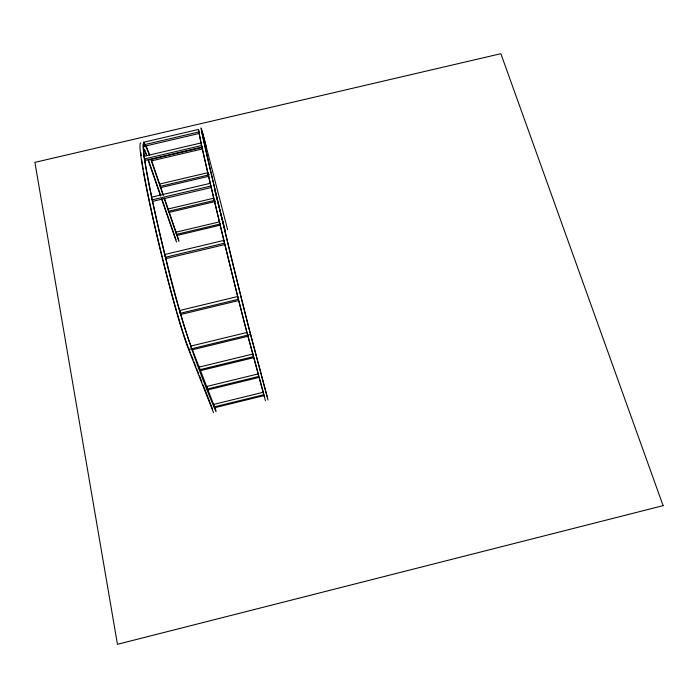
<?xml version="1.0" encoding="UTF-8"?>
<svg xmlns="http://www.w3.org/2000/svg" width="698" height="698" viewBox="0 0 698 698"><rect width="100%" height="100%" fill="white"/><g stroke="black" fill="none" stroke-linecap="round" stroke-linejoin="round"><path stroke-width="1.05" d="M144.783 143.875L143.744 142.226L144.268 144.704L199.026 131.913L198.45 129.453L143.744 142.226L142.889 145.463L143.963 156.308A110.232 6.038 76.3 0 0 165.4 257.274C177.658 310.2 194.602 361.826 216.022 411.768M207.559 389.981L259.098 377.382M214.469 407.772L264.053 395.609M265.458 400.748L246.961 332.466L190.955 346.042A107.274 5.872 76.3 0 1 180.616 313.768M140.856 142.898A110.24 6.291 76.3 0 0 155.296 228.839A110.24 6.291 76.3 0 0 188.591 349.489L250.547 334.464L268.032 400.111M191.967 349.864L247.903 336.296M253.732 357.673L200.082 370.734L199.506 368.099M198.45 129.453L201.015 142.95A109.979 1.309 76.4 0 0 224.538 243.174L238.69 300.524L180.703 314.501L180.241 313.289L179.639 310.488L237.704 296.51L247.607 335.18M180.241 313.289L238.35 299.285M219.713 221.798L176.027 232.172L176.507 234.371L220.219 223.979M220.524 225.105L176.882 235.479L176.411 233.289M164.807 254.482L223.892 240.4L224.913 244.553L165.906 258.626L164.807 254.482L165.906 258.626M165.4 257.274L224.538 243.174M207.899 172.676L159.598 184.045L160.095 186.366L209.496 174.736M160.54 187.649L208.789 176.289M152.129 199.881L210.883 186.017L211.285 187.518L152.661 201.347L151.553 197.168L210.255 183.321L210.883 186.017M213.483 198.267L168.113 208.99L168.602 211.25L215.071 200.256M169.012 212.445L215.394 201.469M144.268 144.704L144.783 146.187L199.427 133.423M144.512 158.9L201.617 145.533L202.027 147.077L145.044 160.418L143.963 156.308L201.015 142.95L201.617 145.533M202.333 147.453L148.151 160.147L160.557 195.998M151.396 160.898L202.708 148.866M188.399 347.761L190.388 352.795M191.173 354.811L193.163 359.845M193.957 361.861L195.937 366.895M196.731 368.91L198.712 373.945M199.506 375.96L201.888 381.998M203.074 385.017L212.593 409.185M188.591 349.489L213.527 412.64M191.383 347.133L190.955 346.042L191.549 348.773M192.133 349.061L214.016 405.529M214.801 407.545L215.97 410.564M179.639 310.488L180.101 311.701M146.336 146.353L149.669 155.157M148.342 159.807L160.723 195.623M161.779 198.686L166.377 211.991M166.735 213.021L175.992 239.824M161.613 199.07L176.498 242.084M143.744 142.226L144.783 146.187M151.457 160.182L159.842 184.761M160.889 187.832L163.341 195.004M164.388 198.075L168.235 209.339M168.933 211.389L178.793 240.269M150.916 159.502L163.175 195.379M164.231 198.45L178.941 241.508M247.816 335.598L252.938 354.41M253.793 357.551L258.496 374.843M259.481 378.456L263.46 393.087M264.027 395.181L264.594 397.267M267.177 396.639L249.901 331.751A107.012 1.038 76.4 0 1 214.827 188.757A107.012 1.038 76.4 0 1 206.137 146.563M214.696 190.301L225.184 230.244M227.618 229.659L205.578 144.198A109.961 1.064 76.4 0 0 214.478 187.448A109.961 1.064 76.4 0 0 250.547 334.464M223.002 221.781L223.343 223.238M207.001 387.425L207.367 389.126M179.953 311.474A107.274 5.872 76.3 0 1 165.801 258.094M165.286 256.009A107.274 5.872 76.3 0 1 152.583 200.98M151.641 196.531A107.274 5.872 76.3 0 1 144.826 159.763M144.338 156.23A107.274 5.872 76.3 0 1 149.337 155.026M246.961 332.466A107.021 1.274 76.4 0 1 238.821 300.943M237.721 296.563A107.021 1.274 76.4 0 1 225.044 245.068M224.032 240.897A107.021 1.274 76.4 0 1 211.197 187.151M210.43 183.871A107.021 1.274 76.4 0 1 201.853 146.406M201.094 142.95A107.021 1.274 76.4 0 1 199.148 132.341M188.006 346.758A107.283 6.116 76.3 0 1 183.504 333.958M183.112 332.737A107.283 6.116 76.3 0 1 177.222 313.358M176.891 312.207A107.283 6.116 76.3 0 1 162.433 257.798M162.172 256.751A107.283 6.116 76.3 0 1 143.561 171.394M143.186 169.195A107.283 6.116 76.3 0 1 141.694 159.624M141.197 155.689A107.283 6.116 76.3 0 1 140.865 152.373M144.146 149.73A107.283 6.116 76.3 0 1 146.554 155.68M144.503 149.32A110.24 6.291 76.3 0 1 146.798 155.375M663.1 505.649L117.456 644.306L34.9 162.372L500.859 53.694L663.1 505.649M258.234 373.892L206.643 386.491L207.193 389.048L258.836 376.431L258.234 373.892M263.242 392.267L213.597 404.439L214.138 406.917L263.818 394.728L263.242 392.267M252.833 354.017L199.122 367.096L199.689 369.731L253.444 356.643L252.833 354.017"/></g></svg>
